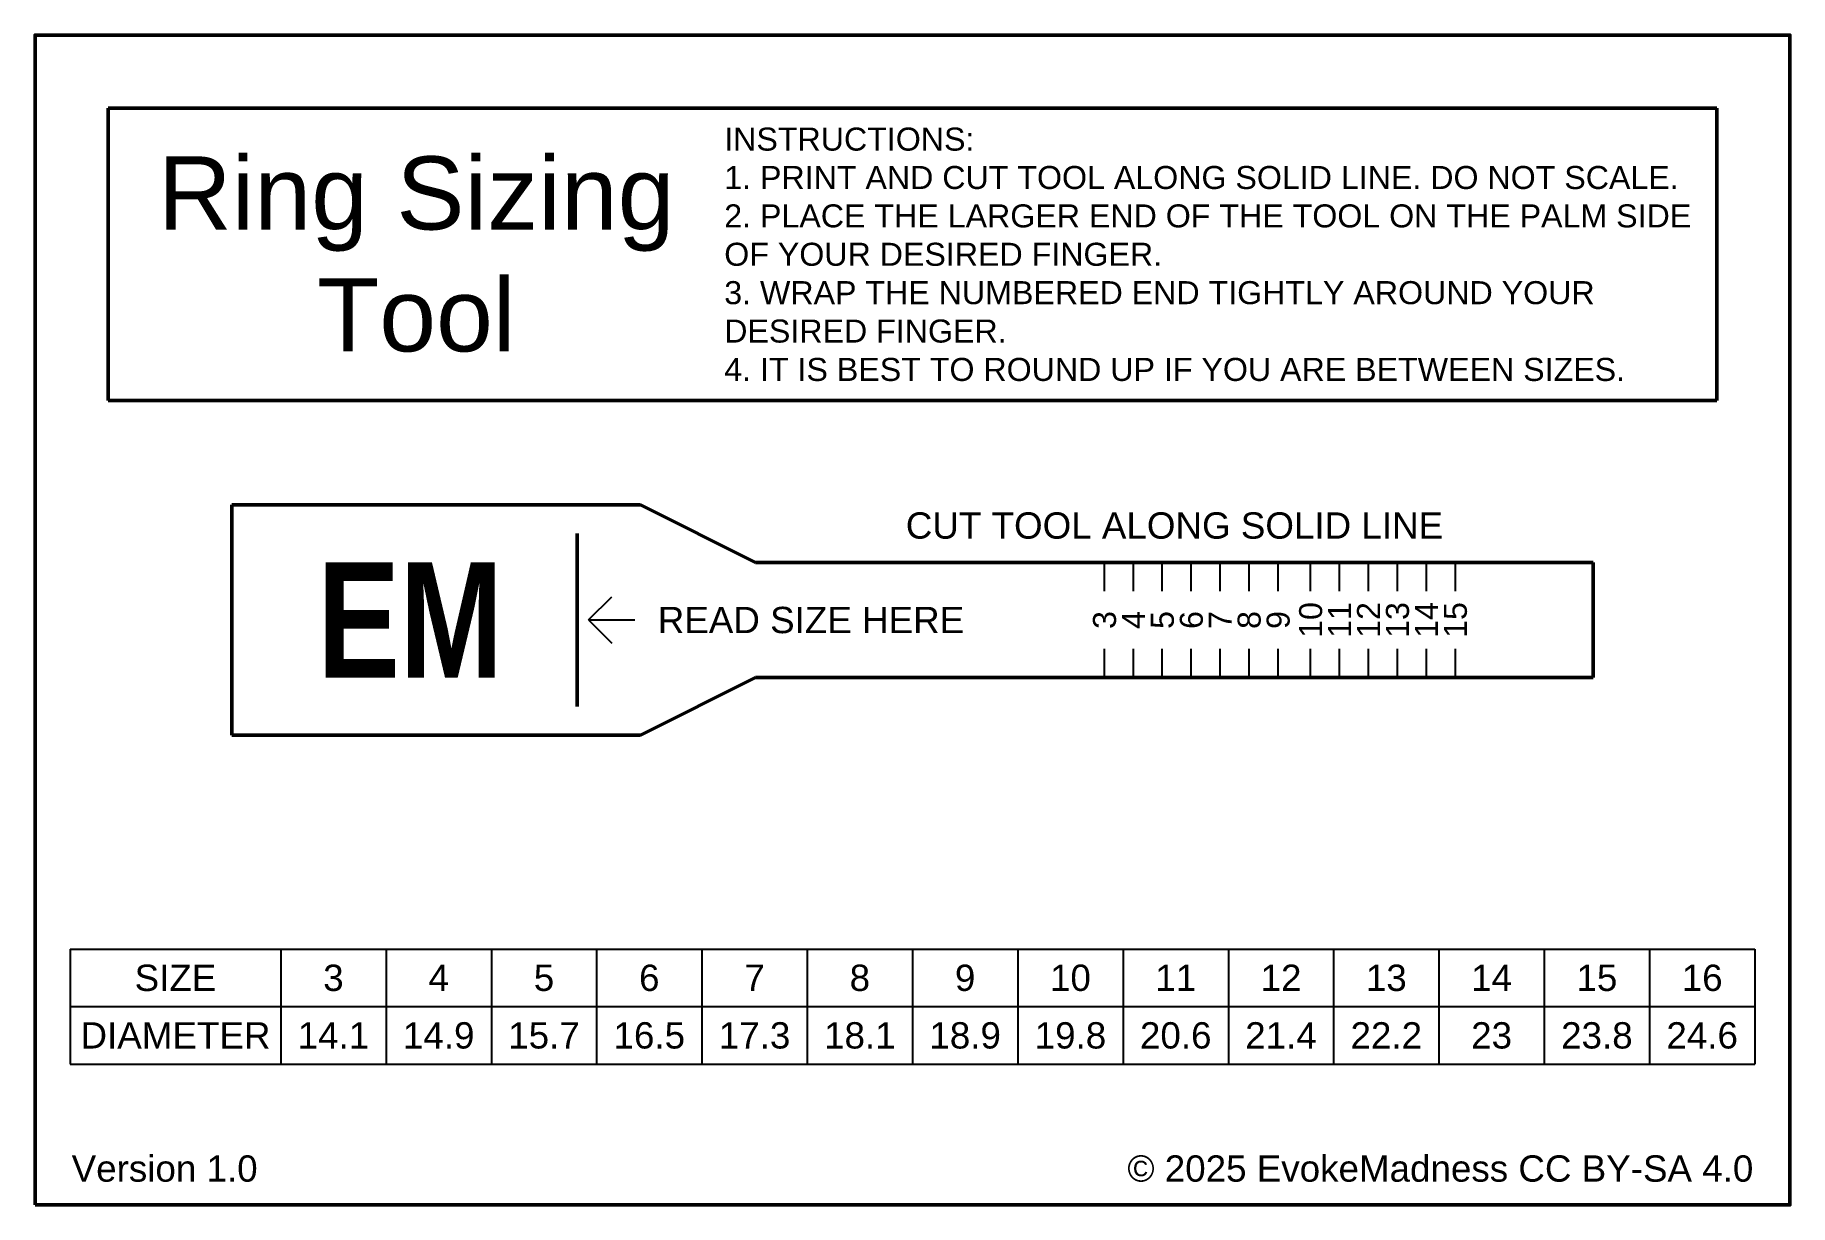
# Model space of a CAD drawing. Header units: millimetres. Extents: x -47 to 105, y -51 to 51.
import ezdxf
from ezdxf.enums import TextEntityAlignment as Align

# ---------------------------------------------------------------- set-up
doc = ezdxf.new("R2010")
doc.units = ezdxf.units.MM
doc.layers.add('dimensions', color=3, linetype='Continuous', lineweight=25)
doc.layers.add('hidden', color=176, linetype='Continuous', lineweight=25, true_color=0x000080)
doc.layers.add('visible', color=16, linetype='Continuous', lineweight=50, true_color=0x800000)
doc.styles.add('textstyle3', font='arial.ttf')
doc.styles.add('textstyle4', font='impact.ttf')

msp = doc.modelspace()

# ---------------------------------------------------------------- linework, layer by layer
at = {"layer": 'dimensions'}
for p, q in [((-44.02732, -28.575), (102.27732, -28.575)), ((-44.02732, -28.575), (-44.02732, -38.575)), ((-25.73924, -28.575), (-25.73924, -38.575)), ((-16.5952, -28.575), (-16.5952, -38.575)), ((-7.45116, -28.575), (-7.45116, -38.575)), ((1.69288, -28.575), (1.69288, -38.575)), ((10.83692, -28.575), (10.83692, -38.575)), ((19.98096, -28.575), (19.98096, -38.575)), ((29.125, -28.575), (29.125, -38.575)), ((38.26904, -28.575), (38.26904, -38.575)), ((47.41308, -28.575), (47.41308, -38.575)), ((56.55712, -28.575), (56.55712, -38.575)), ((65.70116, -28.575), (65.70116, -38.575)), ((74.8452, -28.575), (74.8452, -38.575)), ((83.98924, -28.575), (83.98924, -38.575)), ((93.13328, -28.575), (93.13328, -38.575)), ((102.27732, -28.575), (102.27732, -38.575)), ((-44.02732, -33.575), (102.27732, -33.575)), ((-44.02732, -38.575), (102.27732, -38.575))]:
    msp.add_line(p, q, dxfattribs=at)
at = {"layer": 'hidden'}
for p, q in [((45.8, 2.5), (45.8, 5)), ((48.31, 2.5), (48.31, 5)), ((50.82, 2.5), (50.82, 5)), ((53.34, 2.5), (53.34, 5)), ((55.85, 2.5), (55.85, 5)), ((58.36, 2.5), (58.36, 5)), ((60.88, 2.5), (60.88, 5)), ((63.7, 2.5), (63.7, 5)), ((66.22, 2.5), (66.22, 5)), ((68.73, 2.5), (68.73, 5)), ((71.24, 2.5), (71.24, 5)), ((73.76, 2.5), (73.76, 5)), ((76.27, 2.5), (76.27, 5)), ((1, 0), (3, 2)), ((1, 0), (5, 0)), ((1, 0), (3, -2)), ((45.8, -5), (45.8, -2.5)), ((48.31, -5), (48.31, -2.5)), ((50.82, -5), (50.82, -2.5)), ((53.34, -5), (53.34, -2.5)), ((55.85, -5), (55.85, -2.5)), ((58.36, -5), (58.36, -2.5)), ((60.88, -5), (60.88, -2.5)), ((63.7, -5), (63.7, -2.5)), ((66.22, -5), (66.22, -2.5)), ((68.73, -5), (68.73, -2.5)), ((71.24, -5), (71.24, -2.5)), ((73.76, -5), (73.76, -2.5)), ((76.27, -5), (76.27, -2.5))]:
    msp.add_line(p, q, dxfattribs=at)
at = {"layer": 'visible'}
for p, q in [((98.975, 44.45), (-40.725, 44.45)), ((-40.725, 44.45), (-40.725, 19.05)), ((98.975, 44.45), (98.975, 19.05)), ((-40.725, 19.05), (98.975, 19.05)), ((-30, 10), (5.5, 10)), ((-30, -10), (-30, 10)), ((5.5, 10), (15.5, 5)), ((0, -7.5), (0, 7.5)), ((15.5, 5), (88.25, 5)), ((88.25, -5), (88.25, 5)), ((15.5, -5), (5.5, -10)), ((88.25, -5), (15.5, -5)), ((5.5, -10), (-30, -10))]:
    msp.add_line(p, q, dxfattribs=at)
at = {"layer": 'visible', "flags": 128}
msp.add_lwpolyline([(-47.075, -50.8), (105.325, -50.8), (105.325, 50.8), (-47.075, 50.8)], close=True, dxfattribs=at)

# ---------------------------------------------------------------- texts
at = {"layer": 'dimensions', "style": 'textstyle3'}
for s, p in [('SIZE', (-34.88328, -31.075)), ('3', (-21.16722, -31.075)), ('4', (-12.02318, -31.075)), ('5', (-2.87914, -31.075)), ('6', (6.2649, -31.075)), ('7', (15.40894, -31.075)), ('8', (24.55298, -31.075)), ('9', (33.69702, -31.075)), ('10', (42.84106, -31.075)), ('11', (51.9851, -31.075)), ('12', (61.12914, -31.075)), ('13', (70.27318, -31.075)), ('14', (79.41722, -31.075)), ('15', (88.56126, -31.075)), ('16', (97.7053, -31.075)), ('DIAMETER', (-34.88328, -36.075)), ('14.1', (-21.16722, -36.075)), ('14.9', (-12.02318, -36.075)), ('15.7', (-2.87914, -36.075)), ('16.5', (6.2649, -36.075)), ('17.3', (15.40894, -36.075)), ('18.1', (24.55298, -36.075)), ('18.9', (33.69702, -36.075)), ('19.8', (42.84106, -36.075)), ('20.6', (51.9851, -36.075)), ('21.4', (61.12914, -36.075)), ('22.2', (70.27318, -36.075)), ('23', (79.41722, -36.075)), ('23.8', (88.56126, -36.075)), ('24.6', (97.7053, -36.075))]:
    msp.add_text(s, height=2.28601, dxfattribs=at).set_placement(p, align=Align.MIDDLE_CENTER)
at = {"layer": 'dimensions', "char_height": 2.28601, "style": 'textstyle3'}
for s, insert, attachment_point in [('\\H2;INSTRUCTIONS:\\P1. PRINT AND CUT TOOL ALONG SOLID LINE. DO NOT SCALE.\\P2. PLACE THE LARGER END OF THE TOOL ON THE PALM SIDE\\POF YOUR DESIRED FINGER.\\P3. WRAP THE NUMBERED END TIGHTLY AROUND YOUR\\PDESIRED FINGER.\\P4. IT IS BEST TO ROUND UP IF YOU ARE BETWEEN SIZES.', (12.775, 31.75), 4), ('CUT TOOL ALONG SOLID LINE', (51.875, 9.35), 2)]:
    msp.add_mtext(s, dxfattribs=dict(at, insert=insert, attachment_point=attachment_point))
at = {"layer": 'hidden', "style": 'textstyle4'}
msp.add_text('EM', height=10, dxfattribs=at).set_placement((-14.5, 0), align=Align.MIDDLE_CENTER)
at = {"layer": 'hidden', "style": 'textstyle3'}
msp.add_text('READ SIZE HERE', height=2.28601, dxfattribs=at).set_placement((7, 0), align=Align.MIDDLE_LEFT)
for s, p in [('3', (45.8, 0)), ('4', (48.31, 0)), ('5', (50.82, 0)), ('6', (53.34, 0)), ('7', (55.85, 0)), ('8', (58.36, 0)), ('9', (60.88, 0)), ('10', (63.7, 0)), ('11', (66.22, 0)), ('12', (68.73, 0)), ('13', (71.24, 0)), ('14', (73.76, 0)), ('15', (76.27, 0))]:
    msp.add_text(s, height=2, rotation=90, dxfattribs=at).set_placement(p, align=Align.MIDDLE_CENTER)
at = {"layer": 'visible', "char_height": 1.98438, "style": 'textstyle3'}
for s, insert, attachment_point in [('\\H6.35;Ring Sizing\\PTool', (-13.975, 31.75), 5), ('\\H2.28601;Version 1.0', (-43.9, -48.81563), 7), ('\\H2.28601;© 2025 EvokeMadness CC BY-SA 4.0', (102.15, -48.81563), 9)]:
    msp.add_mtext(s, dxfattribs=dict(at, insert=insert, attachment_point=attachment_point))

doc.saveas('drawing.dxf')
